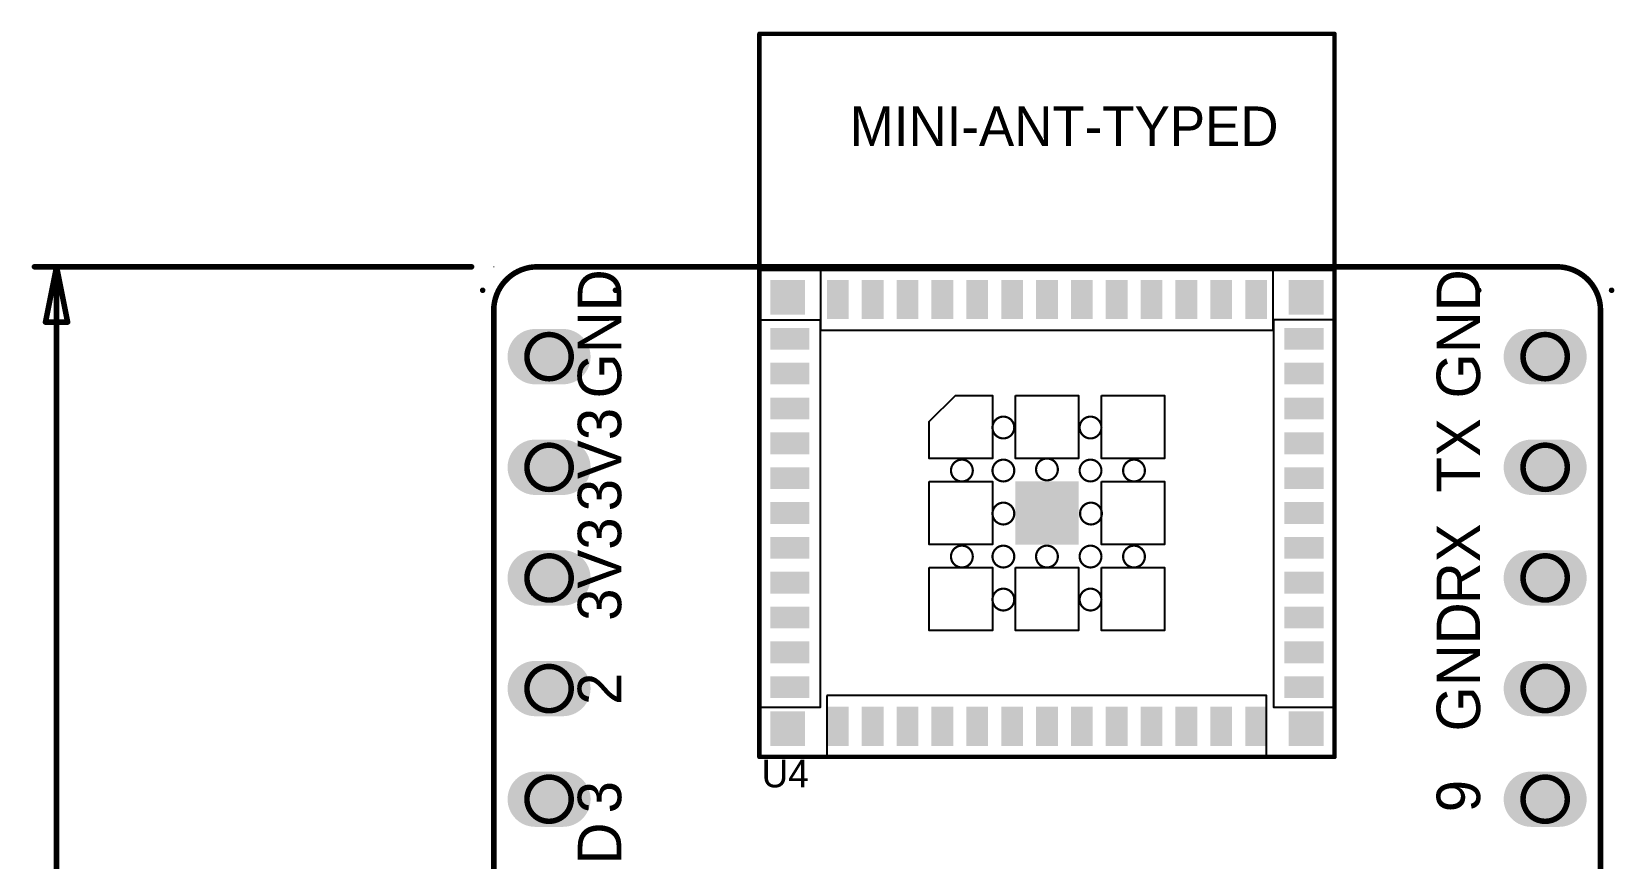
# Model space of a CAD drawing. Extents: x -478 to 1364, y -408 to 1745.
# Drawn here: x -418 to 1012, y 997 to 1745 of the extents above; entities that cross this region are included whole.
import ezdxf
from ezdxf.enums import TextEntityAlignment as Align

# ---------------------------------------------------------------- set-up
doc = ezdxf.new("R2010")
doc.units = 0
doc.header["$MEASUREMENT"] = 0
for name, color, linetype in [('2DLINES_1', 7, 'Continuous'), ('2DLINES_ALL', 3, 'Continuous'), ('BOARD_OUTLINE', 1, 'Continuous'), ('BOTTOM', 5, 'Continuous'), ('LAYNR3', 4, 'Continuous'), ('LAYNR5', 6, 'Continuous'), ('PADLAYER_BOTTOM', 12, 'Continuous'), ('PADLAYER_TOP', 9, 'Continuous'), ('PLACEMENT_OUTLINE_BOTTOM', 11, 'Continuous'), ('PLACEMENT_OUTLINE_TOP', 8, 'Continuous'), ('TEXT_1', 10, 'Continuous'), ('TOOL_BOT', 13, 'Continuous'), ('TOP', 2, 'Continuous')]:
    doc.layers.add(name, color=color, linetype=linetype)

msp = doc.modelspace()

# ---------------------------------------------------------------- linework, layer by layer
at = {"layer": '2DLINES_1', "const_width": 4}
for points in [[(240, 1530), (240, 1742.543)], [(240, 1742.543), (759.685, 1742.543)], [(759.685, 1742.543), (759.685, 1529.945)], [(759.685, 1529.945), (240, 1530)], [(240, 1529.945), (759.685, 1529.945)], [(240, 1089), (240, 1529.945)], [(759.685, 1529.945), (759.685, 1089)], [(759.685, 1089), (240, 1089)]]:
    msp.add_lwpolyline(points, dxfattribs=at)
at = {"layer": '2DLINES_1', "const_width": 2}
for points in [[(239, 1742.543, 1), (241, 1742.543, 1)], [(239, 1742.543, 1), (241, 1742.543, 1)], [(758.685, 1742.543, 1), (760.685, 1742.543, 1)], [(758.685, 1742.543, 1), (760.685, 1742.543, 1)], [(239, 1530, 1), (241, 1530, 1)], [(239, 1530, 1), (241, 1530, 1)], [(239, 1529.945, 1), (241, 1529.945, 1)], [(239, 1529.945, 1), (241, 1529.945, 1)], [(758.685, 1529.945, 1), (760.685, 1529.945, 1)], [(758.685, 1529.945, 1), (760.685, 1529.945, 1)], [(758.685, 1529.945, 1), (760.685, 1529.945, 1)], [(758.685, 1529.945, 1), (760.685, 1529.945, 1)], [(239, 1089, 1), (241, 1089, 1)], [(239, 1089, 1), (241, 1089, 1)], [(758.685, 1089, 1), (760.685, 1089, 1)], [(758.685, 1089, 1), (760.685, 1089, 1)]]:
    msp.add_lwpolyline(points, format="xyb", close=True, dxfattribs=at)
at = {"layer": '2DLINES_ALL', "const_width": 1}
msp.add_lwpolyline([(0, 1532), (0.026, 1532)], dxfattribs=at)
msp.add_lwpolyline([(0, 1532), (0.026, 1532)], dxfattribs=at)
at = {"layer": '2DLINES_ALL', "const_width": 0.5}
for points in [[(-0.25, 1532, 1), (0.25, 1532, 1)], [(-0.25, 1532, 1), (0.25, 1532, 1)], [(-0.224, 1532, 1), (0.276, 1532, 1)], [(-0.224, 1532, 1), (0.276, 1532, 1)]]:
    msp.add_lwpolyline(points, format="xyb", close=True, dxfattribs=at)
at = {"layer": 'BOARD_OUTLINE', "const_width": 5}
for points in [[(39.37, 1532, 0.414214), (0, 1492.63)], [(39.37, 1532, 0.414214), (0, 1492.63)], [(960.63, 1532), (39.37, 1532, 0.414214)], [(960.63, 1532), (39.37, 1532, 0.414214)], [(1000, 1492.63, 0.414214), (960.63, 1532)], [(1000, 1492.63, 0.414214), (960.63, 1532)], [(1000, 39.37), (1000, 1492.63, 0.414214)], [(1000, 39.37), (1000, 1492.63, 0.414214)]]:
    msp.add_lwpolyline(points, format="xyb", dxfattribs=at)
at = {"layer": 'BOARD_OUTLINE', "const_width": 2.5}
for points in [[(38.12, 1532, 1), (40.62, 1532, 1)], [(38.12, 1532, 1), (40.62, 1532, 1)], [(38.12, 1532, 1), (40.62, 1532, 1)], [(38.12, 1532, 1), (40.62, 1532, 1)], [(959.38, 1532, 1), (961.88, 1532, 1)], [(959.38, 1532, 1), (961.88, 1532, 1)], [(959.38, 1532, 1), (961.88, 1532, 1)], [(959.38, 1532, 1), (961.88, 1532, 1)], [(-1.25, 1492.63, 1), (1.25, 1492.63, 1)], [(-1.25, 1492.63, 1), (1.25, 1492.63, 1)], [(-1.25, 1492.63, 1), (1.25, 1492.63, 1)], [(-1.25, 1492.63, 1), (1.25, 1492.63, 1)], [(998.75, 1492.63, 1), (1001.25, 1492.63, 1)], [(998.75, 1492.63, 1), (1001.25, 1492.63, 1)], [(998.75, 1492.63, 1), (1001.25, 1492.63, 1)], [(998.75, 1492.63, 1), (1001.25, 1492.63, 1)]]:
    msp.add_lwpolyline(points, format="xyb", close=True, dxfattribs=at)
at = {"layer": 'BOARD_OUTLINE', "const_width": 5}
msp.add_lwpolyline([(0, 1492.63), (0, 39.37)], dxfattribs=at)
msp.add_lwpolyline([(0, 1492.63), (0, 39.37)], dxfattribs=at)
at = {"layer": 'BOTTOM'}
msp.add_lwpolyline([(240.1, 1742), (759.6, 1742), (759.6, 1530.3), (240.1, 1530.3), (240.1, 1742)], close=True, dxfattribs=at)
at = {"layer": 'LAYNR3', "const_width": 5}
for points in [[(-20, 1532), (-415, 1532)], [(-20, 1532), (-415, 1532)], [(-405, 1482), (-395, 1532)], [(-405, 1482), (-395, 1532)], [(-395, 1532), (-395, 814.75)], [(-395, 1532), (-385, 1482)], [(-395, 1532), (-395, 814.75)], [(-395, 1532), (-385, 1482)], [(-385, 1482), (-405, 1482)], [(-385, 1482), (-405, 1482)]]:
    msp.add_lwpolyline(points, dxfattribs=at)
at = {"layer": 'LAYNR3', "const_width": 2.5}
for points in [[(-416.25, 1532, 1), (-413.75, 1532, 1)], [(-416.25, 1532, 1), (-413.75, 1532, 1)], [(-396.25, 1532, 1), (-393.75, 1532, 1)], [(-396.25, 1532, 1), (-393.75, 1532, 1)], [(-396.25, 1532, 1), (-393.75, 1532, 1)], [(-396.25, 1532, 1), (-393.75, 1532, 1)], [(-396.25, 1532, 1), (-393.75, 1532, 1)], [(-396.25, 1532, 1), (-393.75, 1532, 1)], [(-21.25, 1532, 1), (-18.75, 1532, 1)], [(-21.25, 1532, 1), (-18.75, 1532, 1)], [(-11.25, 1510.787, 1), (-8.75, 1510.787, 1)], [(-11.25, 1510.787, 1), (-8.75, 1510.787, 1)], [(108.75, 1510.787, 1), (111.25, 1510.787, 1)], [(108.75, 1510.787, 1), (111.25, 1510.787, 1)], [(888.75, 1510.787, 1), (891.25, 1510.787, 1)], [(888.75, 1510.787, 1), (891.25, 1510.787, 1)], [(1008.75, 1510.787, 1), (1011.25, 1510.787, 1)], [(-406.25, 1482, 1), (-403.75, 1482, 1)], [(-406.25, 1482, 1), (-403.75, 1482, 1)], [(-406.25, 1482, 1), (-403.75, 1482, 1)], [(-406.25, 1482, 1), (-403.75, 1482, 1)], [(-386.25, 1482, 1), (-383.75, 1482, 1)], [(-386.25, 1482, 1), (-383.75, 1482, 1)], [(-386.25, 1482, 1), (-383.75, 1482, 1)], [(-386.25, 1482, 1), (-383.75, 1482, 1)]]:
    msp.add_lwpolyline(points, format="xyb", close=True, dxfattribs=at)
at = {"layer": 'LAYNR3', "const_width": 1.969}
for points in [[(450.63, 1386.728, 1), (470.315, 1386.728, 1), (450.63, 1386.728)], [(529.37, 1386.728, 1), (549.055, 1386.728, 1), (529.37, 1386.728)], [(413.144, 1347.85, 1), (432.829, 1347.85, 1), (413.144, 1347.85)], [(450.63, 1347.85, 1), (470.315, 1347.85, 1), (450.63, 1347.85)], [(490, 1348.843, 1), (509.685, 1348.843, 1), (490, 1348.843)], [(529.37, 1347.85, 1), (549.055, 1347.85, 1), (529.37, 1347.85)], [(568.656, 1347.85, 1), (588.341, 1347.85, 1), (568.656, 1347.85)], [(450.63, 1308.972, 1), (470.315, 1308.972, 1), (450.63, 1308.972)], [(529.778, 1308.972, 1), (549.463, 1308.972, 1), (529.778, 1308.972)], [(413.144, 1270.094, 1), (432.829, 1270.094, 1), (413.144, 1270.094)], [(450.63, 1270.094, 1), (470.315, 1270.094, 1), (450.63, 1270.094)], [(490, 1270.102, 1), (509.685, 1270.102, 1), (490, 1270.102)], [(529.37, 1270.094, 1), (549.055, 1270.094, 1), (529.37, 1270.094)], [(568.656, 1270.094, 1), (588.341, 1270.094, 1), (568.656, 1270.094)], [(450.63, 1231.217, 1), (470.315, 1231.217, 1), (450.63, 1231.217)], [(529.37, 1231.217, 1), (549.055, 1231.217, 1), (529.37, 1231.217)]]:
    msp.add_lwpolyline(points, format="xyb", dxfattribs=at)
at = {"layer": 'PADLAYER_BOTTOM', "const_width": 25}
for points in [[(25, 1450.787, 1), (50, 1450.787, 1)], [(50, 1450.787, 1), (75, 1450.787, 1)], [(925, 1450.787, 1), (950, 1450.787, 1)], [(950, 1450.787, 1), (975, 1450.787, 1)], [(25, 1350.787, 1), (50, 1350.787, 1)], [(50, 1350.787, 1), (75, 1350.787, 1)], [(925, 1350.787, 1), (950, 1350.787, 1)], [(950, 1350.787, 1), (975, 1350.787, 1)], [(25, 1250.787, 1), (50, 1250.787, 1)], [(50, 1250.787, 1), (75, 1250.787, 1)], [(925, 1250.787, 1), (950, 1250.787, 1)], [(950, 1250.787, 1), (975, 1250.787, 1)], [(25, 1150.787, 1), (50, 1150.787, 1)], [(50, 1150.787, 1), (75, 1150.787, 1)], [(925, 1150.787, 1), (950, 1150.787, 1)], [(950, 1150.787, 1), (975, 1150.787, 1)], [(25, 1050.787, 1), (50, 1050.787, 1)], [(50, 1050.787, 1), (75, 1050.787, 1)], [(925, 1050.787, 1), (950, 1050.787, 1)], [(950, 1050.787, 1), (975, 1050.787, 1)]]:
    msp.add_lwpolyline(points, format="xyb", close=True, dxfattribs=at)
at = {"layer": 'PADLAYER_BOTTOM'}
for points in [[(62.5, 1475.787), (37.5, 1475.787), (62.5, 1425.787), (37.5, 1425.787)], [(962.5, 1475.787), (937.5, 1475.787), (962.5, 1425.787), (937.5, 1425.787)], [(62.5, 1375.787), (37.5, 1375.787), (62.5, 1325.787), (37.5, 1325.787)], [(962.5, 1375.787), (937.5, 1375.787), (962.5, 1325.787), (937.5, 1325.787)], [(62.5, 1275.787), (37.5, 1275.787), (62.5, 1225.787), (37.5, 1225.787)], [(962.5, 1275.787), (937.5, 1275.787), (962.5, 1225.787), (937.5, 1225.787)], [(62.5, 1175.787), (37.5, 1175.787), (62.5, 1125.787), (37.5, 1125.787)], [(962.5, 1175.787), (937.5, 1175.787), (962.5, 1125.787), (937.5, 1125.787)], [(62.5, 1075.787), (37.5, 1075.787), (62.5, 1025.787), (37.5, 1025.787)], [(962.5, 1075.787), (937.5, 1075.787), (962.5, 1025.787), (937.5, 1025.787)]]:
    msp.add_solid(points, dxfattribs=at)
at = {"layer": 'PADLAYER_TOP', "const_width": 25}
for points in [[(25, 1450.787, 1), (50, 1450.787, 1)], [(50, 1450.787, 1), (75, 1450.787, 1)], [(925, 1450.787, 1), (950, 1450.787, 1)], [(950, 1450.787, 1), (975, 1450.787, 1)], [(25, 1350.787, 1), (50, 1350.787, 1)], [(50, 1350.787, 1), (75, 1350.787, 1)], [(925, 1350.787, 1), (950, 1350.787, 1)], [(950, 1350.787, 1), (975, 1350.787, 1)], [(25, 1250.787, 1), (50, 1250.787, 1)], [(50, 1250.787, 1), (75, 1250.787, 1)], [(925, 1250.787, 1), (950, 1250.787, 1)], [(950, 1250.787, 1), (975, 1250.787, 1)], [(25, 1150.787, 1), (50, 1150.787, 1)], [(50, 1150.787, 1), (75, 1150.787, 1)], [(925, 1150.787, 1), (950, 1150.787, 1)], [(950, 1150.787, 1), (975, 1150.787, 1)], [(25, 1050.787, 1), (50, 1050.787, 1)], [(50, 1050.787, 1), (75, 1050.787, 1)], [(925, 1050.787, 1), (950, 1050.787, 1)], [(950, 1050.787, 1), (975, 1050.787, 1)]]:
    msp.add_lwpolyline(points, format="xyb", close=True, dxfattribs=at)
at = {"layer": 'PADLAYER_TOP'}
for points in [[(393.543, 1392.15), (417.165, 1415.772), (450.63, 1415.772), (450.63, 1358.685), (393.543, 1358.685), (393.543, 1392.15)], [(471.299, 1415.772), (528.386, 1415.772), (528.386, 1358.685), (471.299, 1358.685), (471.299, 1415.772)], [(549.055, 1415.772), (606.142, 1415.772), (606.142, 1358.685), (549.055, 1358.685), (549.055, 1415.772)], [(393.543, 1338.016), (450.63, 1338.016), (450.63, 1280.929), (393.543, 1280.929), (393.543, 1338.016)], [(549.055, 1338.016), (606.142, 1338.016), (606.142, 1280.929), (549.055, 1280.929), (549.055, 1338.016)], [(393.543, 1260.26), (450.63, 1260.26), (450.63, 1203.173), (393.543, 1203.173), (393.543, 1260.26)], [(471.299, 1260.26), (528.386, 1260.26), (528.386, 1203.173), (471.299, 1203.173), (471.299, 1260.26)], [(549.055, 1260.26), (606.142, 1260.26), (606.142, 1203.173), (549.055, 1203.173), (549.055, 1260.26)]]:
    msp.add_lwpolyline(points, close=True, dxfattribs=at)
for points in [[(249.843, 1488.606), (281.339, 1488.606), (249.843, 1520.102), (281.339, 1520.102)], [(320.709, 1484.669), (320.709, 1520.102), (301.024, 1484.669), (301.024, 1520.102)], [(352.205, 1484.669), (352.205, 1520.102), (332.52, 1484.669), (332.52, 1520.102)], [(383.701, 1484.669), (383.701, 1520.102), (364.016, 1484.669), (364.016, 1520.102)], [(415.197, 1484.669), (415.197, 1520.102), (395.512, 1484.669), (395.512, 1520.102)], [(446.693, 1484.669), (446.693, 1520.102), (427.008, 1484.669), (427.008, 1520.102)], [(478.189, 1484.669), (478.189, 1520.102), (458.504, 1484.669), (458.504, 1520.102)], [(509.685, 1484.669), (509.685, 1520.102), (490, 1484.669), (490, 1520.102)], [(541.181, 1484.669), (541.181, 1520.102), (521.496, 1484.669), (521.496, 1520.102)], [(572.677, 1484.669), (572.677, 1520.102), (552.992, 1484.669), (552.992, 1520.102)], [(604.173, 1484.669), (604.173, 1520.102), (584.488, 1484.669), (584.488, 1520.102)], [(635.669, 1484.669), (635.669, 1520.102), (615.984, 1484.669), (615.984, 1520.102)], [(667.165, 1484.669), (667.165, 1520.102), (647.48, 1484.669), (647.48, 1520.102)], [(698.661, 1484.669), (698.661, 1520.102), (678.976, 1484.669), (678.976, 1520.102)], [(718.346, 1488.606), (749.843, 1488.606), (718.346, 1520.102), (749.843, 1520.102)], [(62.5, 1475.787), (37.5, 1475.787), (62.5, 1425.787), (37.5, 1425.787)], [(249.843, 1457.11), (285.276, 1457.11), (249.843, 1476.795), (285.276, 1476.795)], [(714.409, 1457.11), (749.843, 1457.11), (714.409, 1476.795), (749.843, 1476.795)], [(962.5, 1475.787), (937.5, 1475.787), (962.5, 1425.787), (937.5, 1425.787)], [(249.843, 1425.614), (285.276, 1425.614), (249.843, 1445.299), (285.276, 1445.299)], [(714.409, 1425.614), (749.843, 1425.614), (714.409, 1445.299), (749.843, 1445.299)], [(249.843, 1394.118), (285.276, 1394.118), (249.843, 1413.803), (285.276, 1413.803)], [(714.409, 1394.118), (749.843, 1394.118), (714.409, 1413.803), (749.843, 1413.803)], [(62.5, 1375.787), (37.5, 1375.787), (62.5, 1325.787), (37.5, 1325.787)], [(249.843, 1362.622), (285.276, 1362.622), (249.843, 1382.307), (285.276, 1382.307)], [(714.409, 1362.622), (749.843, 1362.622), (714.409, 1382.307), (749.843, 1382.307)], [(962.5, 1375.787), (937.5, 1375.787), (962.5, 1325.787), (937.5, 1325.787)], [(249.843, 1331.126), (285.276, 1331.126), (249.843, 1350.811), (285.276, 1350.811)], [(714.409, 1331.126), (749.843, 1331.126), (714.409, 1350.811), (749.843, 1350.811)], [(471.299, 1280.929), (528.386, 1280.929), (471.299, 1338.016), (528.386, 1338.016)], [(249.843, 1299.63), (285.276, 1299.63), (249.843, 1319.315), (285.276, 1319.315)], [(714.409, 1299.63), (749.843, 1299.63), (714.409, 1319.315), (749.843, 1319.315)], [(249.843, 1268.134), (285.276, 1268.134), (249.843, 1287.819), (285.276, 1287.819)], [(714.409, 1268.134), (749.843, 1268.134), (714.409, 1287.819), (749.843, 1287.819)], [(62.5, 1275.787), (37.5, 1275.787), (62.5, 1225.787), (37.5, 1225.787)], [(962.5, 1275.787), (937.5, 1275.787), (962.5, 1225.787), (937.5, 1225.787)], [(249.843, 1236.638), (285.276, 1236.638), (249.843, 1256.323), (285.276, 1256.323)], [(714.409, 1236.638), (749.843, 1236.638), (714.409, 1256.323), (749.843, 1256.323)], [(249.843, 1205.142), (285.276, 1205.142), (249.843, 1224.827), (285.276, 1224.827)], [(714.409, 1205.142), (749.843, 1205.142), (714.409, 1224.827), (749.843, 1224.827)], [(249.843, 1173.646), (285.276, 1173.646), (249.843, 1193.331), (285.276, 1193.331)], [(714.409, 1173.646), (749.843, 1173.646), (714.409, 1193.331), (749.843, 1193.331)], [(62.5, 1175.787), (37.5, 1175.787), (62.5, 1125.787), (37.5, 1125.787)], [(962.5, 1175.787), (937.5, 1175.787), (962.5, 1125.787), (937.5, 1125.787)], [(249.843, 1142.15), (285.276, 1142.15), (249.843, 1161.835), (285.276, 1161.835)], [(714.409, 1142.15), (749.843, 1142.15), (714.409, 1161.835), (749.843, 1161.835)], [(249.843, 1098.843), (281.339, 1098.843), (249.843, 1130.339), (281.339, 1130.339)], [(320.709, 1098.843), (320.709, 1134.276), (301.024, 1098.843), (301.024, 1134.276)], [(352.205, 1098.843), (352.205, 1134.276), (332.52, 1098.843), (332.52, 1134.276)], [(383.701, 1098.843), (383.701, 1134.276), (364.016, 1098.843), (364.016, 1134.276)], [(415.197, 1098.843), (415.197, 1134.276), (395.512, 1098.843), (395.512, 1134.276)], [(446.693, 1098.843), (446.693, 1134.276), (427.008, 1098.843), (427.008, 1134.276)], [(478.189, 1098.843), (478.189, 1134.276), (458.504, 1098.843), (458.504, 1134.276)], [(509.685, 1098.843), (509.685, 1134.276), (490, 1098.843), (490, 1134.276)], [(541.181, 1098.843), (541.181, 1134.276), (521.496, 1098.843), (521.496, 1134.276)], [(572.677, 1098.843), (572.677, 1134.276), (552.992, 1098.843), (552.992, 1134.276)], [(604.173, 1098.843), (604.173, 1134.276), (584.488, 1098.843), (584.488, 1134.276)], [(635.669, 1098.843), (635.669, 1134.276), (615.984, 1098.843), (615.984, 1134.276)], [(667.165, 1098.843), (667.165, 1134.276), (647.48, 1098.843), (647.48, 1134.276)], [(698.661, 1098.843), (698.661, 1134.276), (678.976, 1098.843), (678.976, 1134.276)], [(718.346, 1098.843), (749.843, 1098.843), (718.346, 1130.339), (749.843, 1130.339)], [(62.5, 1075.787), (37.5, 1075.787), (62.5, 1025.787), (37.5, 1025.787)], [(962.5, 1075.787), (937.5, 1075.787), (962.5, 1025.787), (937.5, 1025.787)]]:
    msp.add_solid(points, dxfattribs=at)
at = {"layer": 'PLACEMENT_OUTLINE_BOTTOM', "const_width": 2.5}
for points in [[(-11.25, 1510.787, 1), (-8.75, 1510.787, 1)], [(-11.25, 1510.787, 1), (-8.75, 1510.787, 1)], [(108.75, 1510.787, 1), (111.25, 1510.787, 1)], [(108.75, 1510.787, 1), (111.25, 1510.787, 1)], [(888.75, 1510.787, 1), (891.25, 1510.787, 1)], [(888.75, 1510.787, 1), (891.25, 1510.787, 1)]]:
    msp.add_lwpolyline(points, format="xyb", close=True, dxfattribs=at)
at = {"layer": 'PLACEMENT_OUTLINE_TOP', "const_width": 1.969}
for points in [[(450.63, 1386.728, 1), (470.315, 1386.728, 1), (450.63, 1386.728)], [(529.37, 1386.728, 1), (549.055, 1386.728, 1), (529.37, 1386.728)], [(413.144, 1347.85, 1), (432.829, 1347.85, 1), (413.144, 1347.85)], [(450.63, 1347.85, 1), (470.315, 1347.85, 1), (450.63, 1347.85)], [(490, 1348.843, 1), (509.685, 1348.843, 1), (490, 1348.843)], [(529.37, 1347.85, 1), (549.055, 1347.85, 1), (529.37, 1347.85)], [(568.656, 1347.85, 1), (588.341, 1347.85, 1), (568.656, 1347.85)], [(450.63, 1308.972, 1), (470.315, 1308.972, 1), (450.63, 1308.972)], [(529.778, 1308.972, 1), (549.463, 1308.972, 1), (529.778, 1308.972)], [(413.144, 1270.094, 1), (432.829, 1270.094, 1), (413.144, 1270.094)], [(450.63, 1270.094, 1), (470.315, 1270.094, 1), (450.63, 1270.094)], [(490, 1270.102, 1), (509.685, 1270.102, 1), (490, 1270.102)], [(529.37, 1270.094, 1), (549.055, 1270.094, 1), (529.37, 1270.094)], [(568.656, 1270.094, 1), (588.341, 1270.094, 1), (568.656, 1270.094)], [(450.63, 1231.217, 1), (470.315, 1231.217, 1), (450.63, 1231.217)], [(529.37, 1231.217, 1), (549.055, 1231.217, 1), (529.37, 1231.217)]]:
    msp.add_lwpolyline(points, format="xyb", dxfattribs=at)
at = {"layer": 'TOOL_BOT', "const_width": 5}
for points in [[(30, 1450.787, 1), (70, 1450.787, 1), (30, 1450.787)], [(930, 1450.787, 1), (970, 1450.787, 1), (930, 1450.787)], [(30, 1350.787, 1), (70, 1350.787, 1), (30, 1350.787)], [(930, 1350.787, 1), (970, 1350.787, 1), (930, 1350.787)], [(30, 1250.787, 1), (70, 1250.787, 1), (30, 1250.787)], [(930, 1250.787, 1), (970, 1250.787, 1), (930, 1250.787)], [(30, 1150.787, 1), (70, 1150.787, 1), (30, 1150.787)], [(930, 1150.787, 1), (970, 1150.787, 1), (930, 1150.787)], [(30, 1050.787, 1), (70, 1050.787, 1), (30, 1050.787)], [(930, 1050.787, 1), (970, 1050.787, 1), (930, 1050.787)]]:
    msp.add_lwpolyline(points, format="xyb", dxfattribs=at)
at = {"layer": 'TOP'}
for points in [[(240.1, 1742), (759.6, 1742), (759.6, 1530.3), (240.1, 1530.3), (240.1, 1742)], [(295.3, 1529.7), (295.3, 1474.6), (704.3, 1474.6), (704.3, 1529.7), (295.3, 1529.7)], [(295.243, 1483.9), (239.843, 1483.9), (239.84, 1134), (295.24, 1134), (295.243, 1483.9)], [(760.043, 1484.1), (704.443, 1484.1), (704.44, 1134), (760.04, 1134), (760.043, 1484.1)], [(300.943, 1144.372), (300.943, 1089.172), (698.343, 1089.172), (698.343, 1144.372), (300.943, 1144.372)]]:
    msp.add_lwpolyline(points, close=True, dxfattribs=at)

# ---------------------------------------------------------------- texts
at = {"layer": 'LAYNR3'}
msp.add_text('MINI-ANT-TYPED', height=35.71449, dxfattribs=at).set_placement((321.7, 1630.5), align=Align.BOTTOM_LEFT)
at = {"layer": 'LAYNR5'}
for s, height, p in [('GND', 39.2859, (127, 1413)), ('GND', 39.2859, (903, 1413)), ('3V3', 39.2859, (127, 1311)), ('TX', 39.2859, (903, 1328)), ('3V3', 39.2859, (127, 1212)), ('RX', 39.2859, (903, 1227)), ('GND', 39.2859, (903, 1112)), ('2', 39.286, (127, 1136)), ('3', 39.286, (127, 1038)), ('9', 39.286, (903, 1039)), ('GND', 39.2859, (127, 913))]:
    msp.add_text(s, height=height, rotation=89.999982, dxfattribs=at).set_placement(p, align=Align.BOTTOM_LEFT)
at = {"layer": 'TEXT_1'}
msp.add_text('U4', height=25.0001, dxfattribs=at).set_placement((242, 1054), align=Align.BOTTOM_LEFT)

doc.saveas('drawing.dxf')
